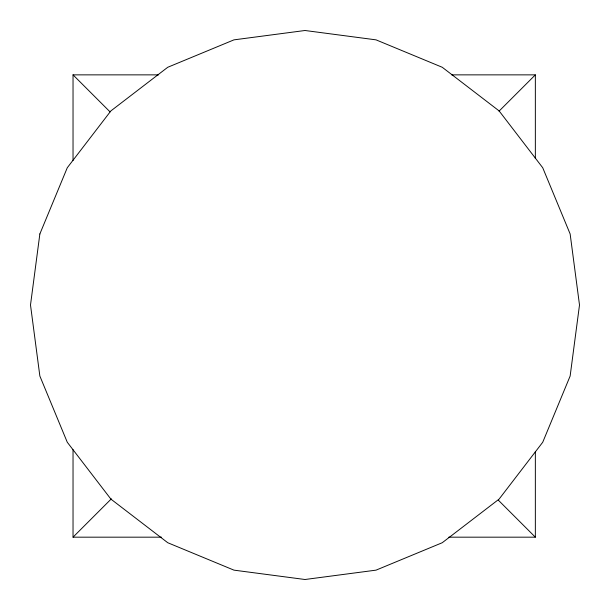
<?xml version="1.0" encoding="UTF-8"?>
<svg xmlns="http://www.w3.org/2000/svg" width="610" height="610" viewBox="0 0 610 610"><rect width="100%" height="100%" fill="white"/><g stroke="black" fill="none" stroke-linecap="round" stroke-linejoin="round"><path stroke-width="0.91" d="M73.032 449.661L73.032 537.174L111.378 498.827M499.018 111.188L535.351 74.862L535.351 158.57M73.032 160.476L73.032 74.862L158.646 74.862M451.636 74.862L535.351 74.862M73.032 537.174L161.498 537.174M448.785 537.174L535.351 537.174L535.351 451.56M73.032 74.862L110.036 111.866M498.347 500.177L535.351 537.174M39.856 233.958L30.5 305L39.856 376.042L67.275 442.25L110.898 499.102L167.75 542.725L233.958 570.144L305 579.5L376.042 570.144L442.25 542.725L499.102 499.102L542.725 442.25L570.144 376.042L579.5 305L570.144 233.958L542.725 167.75L499.102 110.898L442.25 67.275L376.042 39.856L305 30.5L233.958 39.856L167.75 67.275L110.898 110.898L67.275 167.75L39.856 233.958"/></g></svg>
